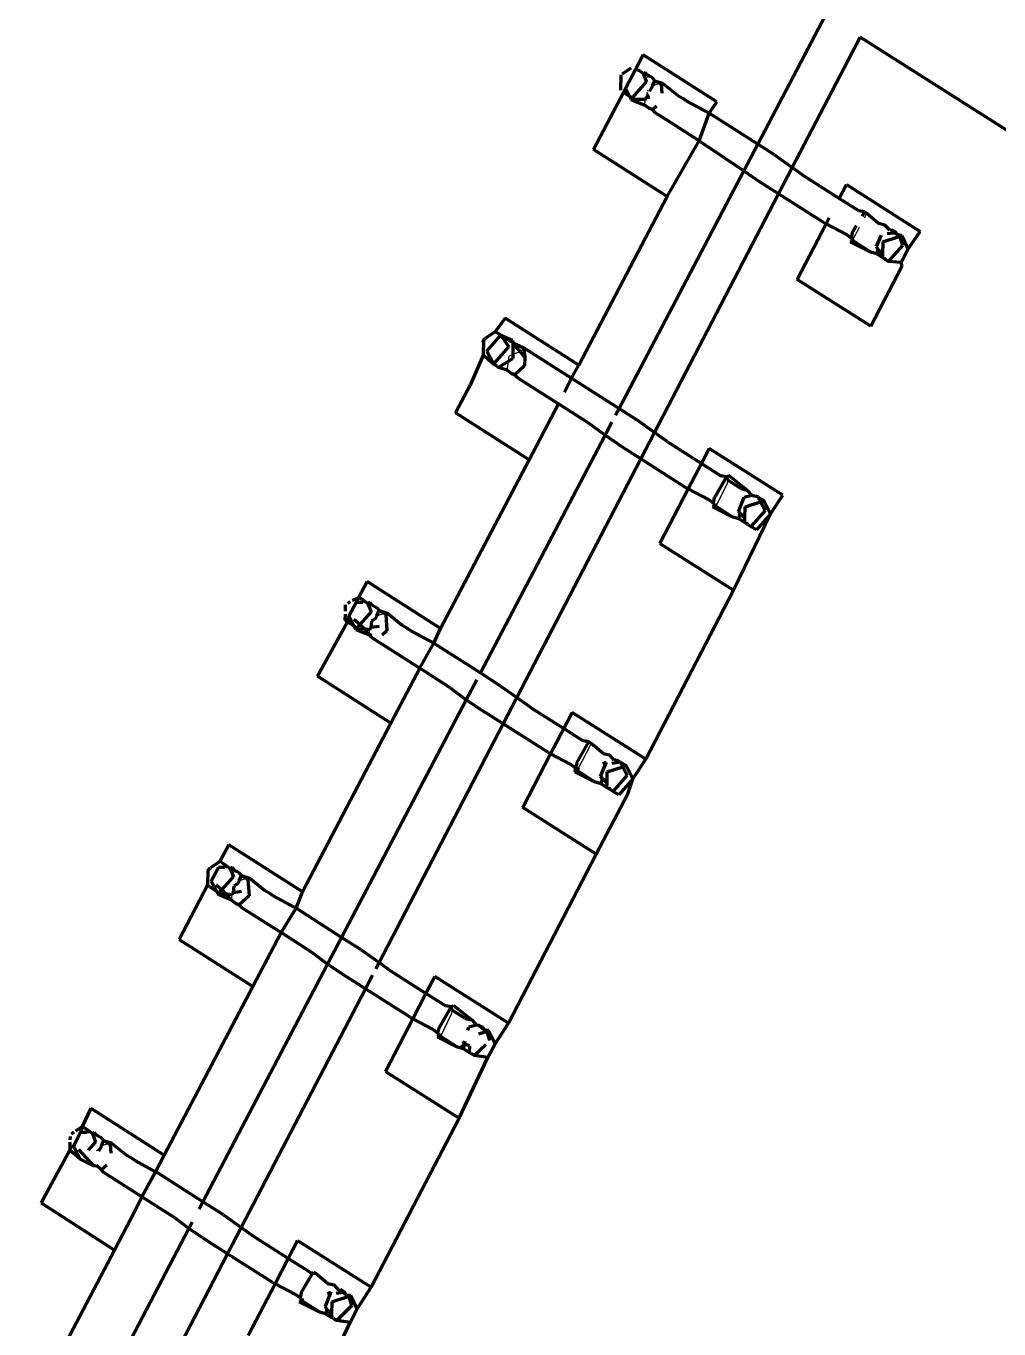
# Model space of a CAD drawing. Header units: millimetres. Extents: x 4307 to 31003, y 2809 to 20009.
# Drawn here: x 14043.15 to 14059.99, y 9721.31 to 9743.87 of the extents above; entities that cross this region are included whole.
import ezdxf

# ---------------------------------------------------------------- set-up
doc = ezdxf.new("R2010")
doc.units = ezdxf.units.MM
doc.layers.add('ProfileEdges', color=7, linetype='Continuous')

msp = doc.modelspace()

# ---------------------------------------------------------------- linework, layer by layer
for p, q in [((14054.121, 9742.878), (14053.99, 9742.841)), ((14054.148, 9742.893), (14054.121, 9742.878)), ((14053.913, 9742.693), (14053.892, 9742.722)), ((14053.94, 9742.746), (14053.901, 9742.752)), ((14053.858, 9742.507), (14053.866, 9742.603)), ((14057.658, 9740.554), (14057.698, 9740.63)), ((14057.454, 9740.163), (14057.573, 9740.392)), ((14051.498, 9738.069), (14051.512, 9738.159)), ((14051.572, 9738.194), (14051.512, 9738.159)), ((14051.703, 9738.233), (14051.572, 9738.194)), ((14051.764, 9738.304), (14051.703, 9738.233)), ((14051.474, 9737.918), (14051.498, 9738.069)), ((14055.106, 9735.583), (14055.276, 9735.933)), ((14055.255, 9736.035), (14055.294, 9736.01)), ((14055.294, 9736.01), (14055.276, 9735.933)), ((14049.352, 9733.699), (14049.221, 9733.662)), ((14049.379, 9733.715), (14049.352, 9733.699)), ((14049.093, 9733.354), (14049.097, 9733.425)), ((14049.089, 9733.329), (14049.093, 9733.354)), ((14052.929, 9731.452), (14052.685, 9730.984)), ((14052.646, 9730.96), (14052.685, 9730.984)), ((14046.968, 9729.11), (14046.837, 9729.073)), ((14046.995, 9729.126), (14046.968, 9729.11)), ((14046.705, 9728.739), (14046.709, 9728.765)), ((14046.709, 9728.765), (14046.713, 9728.836)), ((14050.486, 9726.856), (14050.525, 9726.831)), ((14050.525, 9726.831), (14050.507, 9726.755)), ((14050.337, 9726.405), (14050.507, 9726.755)), ((14044.424, 9724.429), (14044.364, 9724.395)), ((14044.583, 9724.521), (14044.453, 9724.484)), ((14044.611, 9724.537), (14044.583, 9724.521))]:
    msp.add_line(p, q)
at = {"layer": 'ProfileEdges', "lineweight": 211}
for p, q in [((14056.985, 9744.066), (14055.812, 9741.829)), ((14056.411, 9741.424), (14057.585, 9743.684)), ((14123.128, 9702.014), (14057.585, 9743.684)), ((14053.832, 9743.379), (14053.698, 9743.123)), ((14055.104, 9742.563), (14053.832, 9743.379)), ((14053.469, 9743.047), (14053.622, 9743.149)), ((14053.698, 9743.123), (14053.526, 9742.794)), ((14053.769, 9743.101), (14053.698, 9743.123)), ((14053.769, 9743.101), (14053.832, 9743.054)), ((14053.832, 9743.054), (14053.87, 9743.074)), ((14053.891, 9743.034), (14053.87, 9743.074)), ((14053.441, 9742.763), (14053.447, 9743.032)), ((14053.645, 9742.632), (14053.888, 9742.908)), ((14053.891, 9743.034), (14053.832, 9743.054)), ((14053.832, 9743.054), (14053.888, 9742.908)), ((14053.904, 9743.008), (14053.891, 9743.034)), ((14053.95, 9743.002), (14053.891, 9743.034)), ((14053.95, 9743.002), (14053.904, 9743.008)), ((14053.991, 9742.98), (14053.95, 9743.002)), ((14053.99, 9742.841), (14054.033, 9742.927)), ((14054.033, 9742.927), (14053.991, 9742.98)), ((14054.033, 9742.927), (14054.148, 9742.893)), ((14054.033, 9742.927), (14054.121, 9742.878)), ((14054.121, 9742.878), (14054.141, 9742.862)), ((14054.148, 9742.893), (14054.141, 9742.862)), ((14054.141, 9742.862), (14054.155, 9742.713)), ((14054.171, 9742.879), (14054.148, 9742.893)), ((14054.427, 9742.672), (14054.171, 9742.879)), ((14053.489, 9742.723), (14052.972, 9741.738)), ((14053.526, 9742.794), (14053.489, 9742.723)), ((14053.489, 9742.723), (14053.593, 9742.662)), ((14053.526, 9742.794), (14053.593, 9742.662)), ((14053.593, 9742.662), (14053.624, 9742.601)), ((14053.645, 9742.632), (14053.593, 9742.662)), ((14053.866, 9742.603), (14053.884, 9742.637)), ((14053.913, 9742.693), (14053.884, 9742.637)), ((14053.884, 9742.637), (14053.945, 9742.646)), ((14053.99, 9742.841), (14053.94, 9742.746)), ((14054.427, 9742.672), (14054.519, 9742.62)), ((14054.576, 9742.578), (14054.519, 9742.62)), ((14053.866, 9742.603), (14053.624, 9742.601)), ((14053.624, 9742.601), (14053.858, 9742.507)), ((14053.927, 9742.452), (14053.858, 9742.507)), ((14053.99, 9742.423), (14053.927, 9742.452)), ((14054.058, 9742.485), (14053.99, 9742.423)), ((14053.99, 9742.423), (14054.031, 9742.38)), ((14054.576, 9742.578), (14054.973, 9742.365)), ((14054.973, 9742.365), (14055.104, 9742.563)), ((14054.031, 9742.38), (14054.214, 9742.262)), ((14054.796, 9741.889), (14054.214, 9742.262)), ((14054.796, 9741.889), (14054.973, 9742.365)), ((14055.812, 9741.829), (14054.973, 9742.365)), ((14054.244, 9740.922), (14052.972, 9741.738)), ((14054.244, 9740.922), (14054.796, 9741.889)), ((14054.796, 9741.889), (14055.569, 9741.365)), ((14055.812, 9741.829), (14055.569, 9741.365)), ((14056.102, 9741.644), (14055.812, 9741.829)), ((14056.102, 9741.644), (14056.411, 9741.424)), ((14055.569, 9741.365), (14053.412, 9737.25)), ((14055.569, 9741.365), (14055.855, 9741.171)), ((14056.174, 9740.968), (14056.411, 9741.424)), ((14056.411, 9741.424), (14056.627, 9741.267)), ((14056.678, 9741.234), (14056.627, 9741.267)), ((14056.174, 9740.968), (14055.855, 9741.171)), ((14057.222, 9740.887), (14056.678, 9741.234)), ((14057.348, 9741.13), (14057.222, 9740.887)), ((14057.348, 9741.13), (14058.623, 9740.319)), ((14052.713, 9738.002), (14054.244, 9740.922)), ((14054.026, 9736.835), (14056.174, 9740.968)), ((14056.947, 9740.476), (14056.174, 9740.968)), ((14057.56, 9740.674), (14057.222, 9740.887)), ((14057.658, 9740.657), (14057.56, 9740.674)), ((14057.617, 9740.585), (14057.658, 9740.657)), ((14057.658, 9740.657), (14057.698, 9740.63)), ((14057.902, 9740.457), (14057.698, 9740.63)), ((14056.994, 9740.449), (14056.494, 9739.485)), ((14056.947, 9740.476), (14056.994, 9740.449)), ((14057.049, 9740.554), (14056.994, 9740.449)), ((14056.994, 9740.449), (14057.346, 9740.264)), ((14057.449, 9740.295), (14057.523, 9740.423)), ((14058.015, 9740.429), (14057.902, 9740.457)), ((14058.097, 9740.338), (14058.015, 9740.429)), ((14057.429, 9740.204), (14057.346, 9740.264)), ((14057.414, 9740.138), (14057.454, 9740.163)), ((14057.414, 9740.138), (14057.768, 9739.957)), ((14057.449, 9740.295), (14057.429, 9740.204)), ((14057.429, 9740.204), (14057.454, 9740.163)), ((14057.454, 9740.163), (14057.49, 9740.172)), ((14057.768, 9739.957), (14057.454, 9740.163)), ((14057.95, 9740.255), (14057.861, 9740.056)), ((14057.976, 9740.139), (14057.973, 9739.924)), ((14057.976, 9740.139), (14058.245, 9740.226)), ((14058.054, 9740.284), (14058.176, 9740.296)), ((14058.13, 9740.345), (14058.097, 9740.338)), ((14058.13, 9740.345), (14058.204, 9740.306)), ((14058.176, 9740.296), (14058.13, 9740.345)), ((14058.176, 9740.296), (14058.204, 9740.306)), ((14058.229, 9740.257), (14058.176, 9740.296)), ((14058.229, 9740.257), (14058.204, 9740.306)), ((14058.276, 9740.222), (14058.229, 9740.257)), ((14058.304, 9740.245), (14058.229, 9740.257)), ((14058.245, 9740.226), (14058.276, 9740.222)), ((14058.276, 9740.222), (14058.304, 9740.245)), ((14058.322, 9740.072), (14058.276, 9740.222)), ((14058.418, 9740.014), (14058.304, 9740.245)), ((14058.418, 9740.014), (14058.623, 9740.319)), ((14057.87, 9739.931), (14057.768, 9739.957)), ((14057.861, 9740.056), (14057.889, 9740.009)), ((14057.889, 9740.009), (14057.87, 9739.931)), ((14057.972, 9739.869), (14057.87, 9739.931)), ((14057.973, 9739.924), (14057.889, 9740.009)), ((14057.973, 9739.924), (14057.972, 9739.869)), ((14058.078, 9739.799), (14058.322, 9740.072)), ((14058.418, 9740.014), (14058.295, 9739.779)), ((14058.313, 9739.723), (14057.768, 9738.675)), ((14058.026, 9739.831), (14057.972, 9739.869)), ((14058, 9739.856), (14058.026, 9739.831)), ((14058.026, 9739.831), (14058.078, 9739.799)), ((14058.295, 9739.779), (14058.078, 9739.799)), ((14058.313, 9739.723), (14058.295, 9739.779)), ((14057.768, 9738.675), (14056.494, 9739.485)), ((14051.441, 9738.818), (14051.27, 9738.582)), ((14052.713, 9738.002), (14051.441, 9738.818)), ((14051.27, 9738.582), (14051.098, 9738.467)), ((14051.313, 9738.559), (14051.27, 9738.582)), ((14051.366, 9738.519), (14051.313, 9738.559)), ((14051.063, 9738.436), (14051.057, 9738.174)), ((14051.062, 9738.396), (14051.063, 9738.436)), ((14051.063, 9738.436), (14051.098, 9738.467)), ((14051.122, 9738.245), (14051.366, 9738.519)), ((14051.366, 9738.519), (14051.565, 9738.433)), ((14051.553, 9738.402), (14051.366, 9738.519)), ((14051.366, 9738.519), (14051.504, 9738.319)), ((14051.565, 9738.433), (14051.574, 9738.387)), ((14051.574, 9738.387), (14051.572, 9738.194)), ((14051.574, 9738.387), (14051.764, 9738.304)), ((14051.683, 9738.258), (14051.574, 9738.387)), ((14051.057, 9738.174), (14050.832, 9737.656)), ((14051.096, 9738.144), (14051.057, 9738.174)), ((14051.096, 9738.144), (14051.26, 9738.043)), ((14051.244, 9738.014), (14051.096, 9738.144)), ((14051.122, 9738.245), (14051.244, 9738.014)), ((14051.26, 9738.043), (14051.504, 9738.319)), ((14051.498, 9738.069), (14051.572, 9738.115)), ((14051.572, 9738.194), (14051.572, 9738.115)), ((14051.703, 9738.233), (14051.683, 9738.258)), ((14051.781, 9738.141), (14051.703, 9738.233)), ((14051.764, 9738.304), (14051.781, 9738.141)), ((14051.764, 9738.304), (14052.588, 9737.776)), ((14051.781, 9738.141), (14051.775, 9737.99)), ((14051.244, 9738.014), (14051.3, 9737.986)), ((14051.3, 9737.986), (14051.318, 9737.96)), ((14051.318, 9737.96), (14051.498, 9738.069)), ((14051.474, 9737.918), (14051.318, 9737.96)), ((14051.474, 9737.918), (14051.543, 9737.862)), ((14051.775, 9737.99), (14051.606, 9737.834)), ((14052.588, 9737.776), (14052.713, 9738.002)), ((14050.832, 9737.656), (14050.581, 9737.177)), ((14051.543, 9737.862), (14051.606, 9737.834)), ((14051.606, 9737.834), (14051.646, 9737.791)), ((14051.646, 9737.791), (14052.362, 9737.332)), ((14052.469, 9737.536), (14052.588, 9737.776)), ((14052.588, 9737.776), (14053.412, 9737.25)), ((14051.853, 9736.361), (14052.362, 9737.332)), ((14052.875, 9737.005), (14052.362, 9737.332)), ((14053.412, 9737.25), (14053.352, 9737.137)), ((14053.412, 9737.25), (14053.718, 9737.055)), ((14051.853, 9736.361), (14050.581, 9737.177)), ((14053.169, 9736.787), (14052.875, 9737.005)), ((14053.288, 9737.013), (14053.169, 9736.787)), ((14054.026, 9736.835), (14053.718, 9737.055)), ((14053.169, 9736.787), (14051.011, 9732.671)), ((14053.471, 9736.582), (14053.169, 9736.787)), ((14053.789, 9736.379), (14054.026, 9736.835)), ((14054.243, 9736.678), (14054.026, 9736.835)), ((14053.789, 9736.379), (14053.471, 9736.582)), ((14054.243, 9736.678), (14054.294, 9736.644)), ((14054.294, 9736.644), (14054.838, 9736.299)), ((14054.973, 9736.558), (14054.838, 9736.299)), ((14056.248, 9735.748), (14054.973, 9736.558)), ((14050.322, 9733.441), (14051.853, 9736.361)), ((14051.642, 9732.246), (14053.789, 9736.379)), ((14054.563, 9735.886), (14053.789, 9736.379)), ((14054.838, 9736.299), (14054.61, 9735.86)), ((14054.838, 9736.299), (14055.176, 9736.085)), ((14055.274, 9736.067), (14055.176, 9736.085)), ((14055.274, 9736.067), (14055.313, 9736.09)), ((14055.631, 9735.84), (14055.313, 9736.09)), ((14054.61, 9735.86), (14054.119, 9734.914)), ((14054.563, 9735.886), (14054.61, 9735.86)), ((14054.61, 9735.86), (14054.962, 9735.675)), ((14055.065, 9735.706), (14055.255, 9736.035)), ((14055.255, 9736.035), (14055.274, 9736.067)), ((14055.294, 9736.01), (14055.274, 9736.067)), ((14055.518, 9735.868), (14055.294, 9736.01)), ((14055.518, 9735.868), (14055.631, 9735.84)), ((14055.045, 9735.614), (14054.962, 9735.675)), ((14055.045, 9735.614), (14055.065, 9735.706)), ((14055.477, 9735.467), (14055.578, 9735.714)), ((14055.578, 9735.714), (14055.712, 9735.749)), ((14055.592, 9735.55), (14055.86, 9735.637)), ((14055.712, 9735.749), (14055.631, 9735.84)), ((14055.712, 9735.749), (14055.782, 9735.733)), ((14055.82, 9735.716), (14055.782, 9735.733)), ((14055.86, 9735.637), (14055.82, 9735.716)), ((14055.82, 9735.716), (14055.92, 9735.656)), ((14055.86, 9735.637), (14055.92, 9735.656)), ((14055.938, 9735.483), (14055.86, 9735.637)), ((14055.92, 9735.656), (14056.034, 9735.425)), ((14056.034, 9735.425), (14056.248, 9735.748)), ((14055.069, 9735.574), (14055.03, 9735.549)), ((14055.384, 9735.367), (14055.03, 9735.549)), ((14055.069, 9735.574), (14055.045, 9735.614)), ((14055.069, 9735.574), (14055.106, 9735.583)), ((14055.069, 9735.574), (14055.384, 9735.367)), ((14055.393, 9734.103), (14056.034, 9735.425)), ((14055.477, 9735.467), (14055.509, 9735.435)), ((14055.485, 9735.342), (14055.509, 9735.435)), ((14055.509, 9735.435), (14055.589, 9735.354)), ((14055.589, 9735.354), (14055.592, 9735.55)), ((14055.938, 9735.483), (14055.694, 9735.209)), ((14056.034, 9735.425), (14055.792, 9735.15)), ((14055.485, 9735.342), (14055.384, 9735.367)), ((14055.587, 9735.279), (14055.485, 9735.342)), ((14055.587, 9735.279), (14055.589, 9735.354)), ((14055.642, 9735.242), (14055.587, 9735.279)), ((14055.642, 9735.242), (14055.616, 9735.266)), ((14055.642, 9735.242), (14055.694, 9735.209)), ((14055.792, 9735.15), (14055.694, 9735.209)), ((14054.119, 9734.914), (14055.393, 9734.103)), ((14049.05, 9734.257), (14048.902, 9733.975)), ((14050.322, 9733.441), (14049.05, 9734.257)), ((14055.393, 9734.103), (14053.873, 9731.177)), ((14048.676, 9733.739), (14048.678, 9733.854)), ((14048.715, 9733.878), (14048.764, 9733.911)), ((14048.737, 9733.656), (14048.86, 9733.891)), ((14048.799, 9733.935), (14048.902, 9733.975)), ((14048.902, 9733.975), (14048.86, 9733.891)), ((14048.975, 9733.893), (14048.86, 9733.891)), ((14048.902, 9733.975), (14048.929, 9733.97)), ((14049, 9733.922), (14048.929, 9733.97)), ((14049, 9733.922), (14048.975, 9733.893)), ((14049, 9733.922), (14049.064, 9733.875)), ((14049.102, 9733.895), (14049.064, 9733.875)), ((14049.122, 9733.856), (14049.064, 9733.875)), ((14049.064, 9733.875), (14049.12, 9733.73)), ((14049.122, 9733.856), (14049.102, 9733.895)), ((14049.122, 9733.856), (14049.222, 9733.801)), ((14048.673, 9733.585), (14048.675, 9733.692)), ((14048.737, 9733.656), (14048.712, 9733.555)), ((14048.737, 9733.656), (14048.822, 9733.489)), ((14048.924, 9733.508), (14048.822, 9733.599)), ((14049.12, 9733.73), (14048.924, 9733.508)), ((14049.193, 9733.608), (14049.127, 9733.57)), ((14049.221, 9733.662), (14049.193, 9733.608)), ((14049.221, 9733.662), (14049.259, 9733.753)), ((14049.259, 9733.753), (14049.222, 9733.801)), ((14049.259, 9733.753), (14049.379, 9733.715)), ((14049.259, 9733.753), (14049.352, 9733.699)), ((14049.352, 9733.699), (14049.372, 9733.683)), ((14049.379, 9733.715), (14049.372, 9733.683)), ((14049.372, 9733.683), (14049.391, 9733.401)), ((14049.402, 9733.701), (14049.379, 9733.715)), ((14049.658, 9733.493), (14049.402, 9733.701)), ((14048.712, 9733.555), (14048.19, 9732.616)), ((14048.712, 9733.555), (14048.673, 9733.585)), ((14048.712, 9733.555), (14048.822, 9733.489)), ((14048.822, 9733.489), (14048.855, 9733.422)), ((14048.822, 9733.489), (14048.876, 9733.454)), ((14048.855, 9733.422), (14048.996, 9733.442)), ((14048.855, 9733.422), (14049.089, 9733.329)), ((14048.924, 9733.508), (14048.876, 9733.454)), ((14048.924, 9733.508), (14048.996, 9733.442)), ((14048.996, 9733.442), (14049.097, 9733.425)), ((14048.996, 9733.442), (14049.089, 9733.329)), ((14049.115, 9733.459), (14049.097, 9733.425)), ((14049.127, 9733.57), (14049.115, 9733.459)), ((14049.258, 9733.479), (14049.115, 9733.459)), ((14049.391, 9733.401), (14049.312, 9733.328)), ((14049.751, 9733.441), (14049.658, 9733.493)), ((14049.807, 9733.399), (14049.751, 9733.441)), ((14049.807, 9733.399), (14050.204, 9733.187)), ((14050.204, 9733.187), (14050.322, 9733.441)), ((14049.089, 9733.329), (14049.123, 9733.291)), ((14049.132, 9733.319), (14049.089, 9733.329)), ((14049.123, 9733.291), (14049.961, 9732.754)), ((14049.961, 9732.754), (14050.204, 9733.187)), ((14050.204, 9733.187), (14051.011, 9732.671)), ((14049.461, 9731.8), (14049.961, 9732.754)), ((14050.49, 9732.415), (14049.961, 9732.754)), ((14049.461, 9731.8), (14048.19, 9732.616)), ((14050.948, 9732.552), (14050.768, 9732.209)), ((14051.011, 9732.671), (14051.333, 9732.465)), ((14051.333, 9732.465), (14051.642, 9732.246)), ((14050.49, 9732.415), (14050.768, 9732.209)), ((14051.405, 9731.79), (14051.642, 9732.246)), ((14051.642, 9732.246), (14051.859, 9732.089)), ((14050.768, 9732.209), (14048.61, 9728.093)), ((14050.768, 9732.209), (14051.087, 9731.992)), ((14051.859, 9732.089), (14051.91, 9732.055)), ((14051.91, 9732.055), (14052.454, 9731.71)), ((14049.461, 9731.8), (14047.93, 9728.88)), ((14049.258, 9727.657), (14051.405, 9731.79)), ((14051.405, 9731.79), (14051.087, 9731.992)), ((14052.178, 9731.297), (14051.405, 9731.79)), ((14052.454, 9731.71), (14052.598, 9731.987)), ((14053.873, 9731.177), (14052.598, 9731.987)), ((14052.226, 9731.271), (14052.454, 9731.71)), ((14052.454, 9731.71), (14052.792, 9731.496)), ((14052.681, 9731.117), (14052.89, 9731.478)), ((14052.89, 9731.478), (14052.792, 9731.496)), ((14052.929, 9731.452), (14052.89, 9731.478)), ((14053.134, 9731.279), (14052.929, 9731.452)), ((14051.744, 9730.343), (14052.226, 9731.271)), ((14052.178, 9731.297), (14052.226, 9731.271)), ((14052.226, 9731.271), (14052.578, 9731.085)), ((14052.681, 9731.117), (14052.66, 9731.025)), ((14053.092, 9730.878), (14053.194, 9731.125)), ((14053.132, 9731.104), (14053.194, 9731.125)), ((14053.134, 9731.279), (14053.246, 9731.251)), ((14053.328, 9731.16), (14053.246, 9731.251)), ((14053.436, 9731.127), (14053.285, 9731.106)), ((14053.361, 9731.167), (14053.328, 9731.16)), ((14053.361, 9731.167), (14053.436, 9731.127)), ((14053.436, 9731.127), (14053.476, 9731.048)), ((14053.436, 9731.127), (14053.535, 9731.067)), ((14053.649, 9730.836), (14053.873, 9731.177)), ((14052.66, 9731.025), (14052.578, 9731.085)), ((14052.66, 9731.025), (14052.646, 9730.96)), ((14052.646, 9730.96), (14052.999, 9730.778)), ((14052.721, 9730.994), (14052.66, 9731.025)), ((14052.66, 9731.025), (14052.685, 9730.984)), ((14052.685, 9730.984), (14052.999, 9730.778)), ((14053.204, 9730.765), (14053.208, 9730.961)), ((14053.208, 9730.961), (14053.476, 9731.048)), ((14053.309, 9730.62), (14053.554, 9730.894)), ((14053.476, 9731.048), (14053.535, 9731.067)), ((14053.476, 9731.048), (14053.554, 9730.894)), ((14053.535, 9731.067), (14053.649, 9730.836)), ((14053.101, 9730.753), (14052.999, 9730.778)), ((14053.124, 9730.846), (14053.092, 9730.878)), ((14053.101, 9730.753), (14053.124, 9730.846)), ((14053.101, 9730.753), (14053.203, 9730.69)), ((14053.124, 9730.846), (14053.204, 9730.765)), ((14053.203, 9730.69), (14053.204, 9730.765)), ((14053.258, 9730.653), (14053.203, 9730.69)), ((14053.258, 9730.653), (14053.232, 9730.677)), ((14053.649, 9730.836), (14053.407, 9730.561)), ((14053.563, 9730.581), (14053.649, 9730.836)), ((14053.018, 9729.532), (14053.563, 9730.581)), ((14053.309, 9730.62), (14053.258, 9730.653)), ((14053.407, 9730.561), (14053.309, 9730.62)), ((14053.018, 9729.532), (14051.744, 9730.343)), ((14046.658, 9729.696), (14046.502, 9729.404)), ((14047.93, 9728.88), (14046.658, 9729.696)), ((14053.018, 9729.532), (14051.498, 9726.605)), ((14046.502, 9729.404), (14046.338, 9729.294)), ((14046.59, 9729.304), (14046.476, 9729.302)), ((14046.544, 9729.381), (14046.502, 9729.404)), ((14046.616, 9729.333), (14046.544, 9729.381)), ((14046.616, 9729.333), (14046.59, 9729.304)), ((14046.616, 9729.333), (14046.68, 9729.286)), ((14046.718, 9729.306), (14046.68, 9729.286)), ((14046.738, 9729.267), (14046.718, 9729.306)), ((14046.294, 9729.253), (14046.288, 9728.996)), ((14046.294, 9729.253), (14046.338, 9729.294)), ((14046.353, 9729.066), (14046.476, 9729.302)), ((14046.534, 9728.913), (14046.736, 9729.14)), ((14046.738, 9729.267), (14046.68, 9729.286)), ((14046.68, 9729.286), (14046.736, 9729.14)), ((14046.751, 9729.242), (14046.738, 9729.267)), ((14046.738, 9729.267), (14046.797, 9729.234)), ((14046.797, 9729.234), (14046.751, 9729.242)), ((14046.838, 9729.212), (14046.797, 9729.234)), ((14046.837, 9729.073), (14046.875, 9729.164)), ((14046.875, 9729.164), (14046.838, 9729.212)), ((14046.875, 9729.164), (14046.995, 9729.126)), ((14046.875, 9729.164), (14046.968, 9729.11)), ((14046.968, 9729.11), (14046.988, 9729.094)), ((14046.995, 9729.126), (14046.988, 9729.094)), ((14046.988, 9729.094), (14047.007, 9728.812)), ((14047.018, 9729.111), (14046.995, 9729.126)), ((14047.274, 9728.904), (14047.018, 9729.111)), ((14046.288, 9728.996), (14045.798, 9728.055)), ((14046.328, 9728.966), (14046.288, 9728.996)), ((14046.328, 9728.966), (14046.444, 9728.895)), ((14046.353, 9729.066), (14046.444, 9728.895)), ((14046.438, 9729.01), (14046.534, 9728.913)), ((14046.444, 9728.895), (14046.476, 9728.835)), ((14046.444, 9728.895), (14046.492, 9728.865)), ((14046.492, 9728.865), (14046.534, 9728.913)), ((14046.534, 9728.913), (14046.595, 9728.852)), ((14046.713, 9728.836), (14046.731, 9728.87)), ((14046.743, 9728.981), (14046.731, 9728.87)), ((14046.731, 9728.87), (14046.874, 9728.89)), ((14046.809, 9729.019), (14046.743, 9728.981)), ((14046.837, 9729.073), (14046.809, 9729.019)), ((14047.367, 9728.852), (14047.274, 9728.904)), ((14047.82, 9728.597), (14047.93, 9728.88)), ((14046.476, 9728.835), (14046.595, 9728.852)), ((14046.705, 9728.739), (14046.476, 9728.835)), ((14046.595, 9728.852), (14046.713, 9728.836)), ((14046.595, 9728.852), (14046.705, 9728.739)), ((14046.705, 9728.739), (14046.774, 9728.684)), ((14046.774, 9728.684), (14046.837, 9728.655)), ((14047.007, 9728.812), (14046.837, 9728.655)), ((14046.837, 9728.655), (14046.878, 9728.612)), ((14047.423, 9728.81), (14047.367, 9728.852)), ((14047.423, 9728.81), (14047.791, 9728.614)), ((14046.878, 9728.612), (14047.561, 9728.175)), ((14047.561, 9728.175), (14047.82, 9728.597)), ((14047.791, 9728.614), (14047.82, 9728.597)), ((14048.61, 9728.093), (14047.82, 9728.597)), ((14045.798, 9728.055), (14047.07, 9727.239)), ((14047.07, 9727.239), (14047.561, 9728.175)), ((14048.106, 9727.826), (14047.561, 9728.175)), ((14048.61, 9728.093), (14048.368, 9727.63)), ((14048.949, 9727.876), (14048.61, 9728.093)), ((14048.368, 9727.63), (14048.106, 9727.826)), ((14048.949, 9727.876), (14049.258, 9727.657)), ((14048.368, 9727.63), (14046.21, 9723.514)), ((14048.703, 9727.403), (14048.368, 9727.63)), ((14049.201, 9727.547), (14049.258, 9727.657)), ((14049.258, 9727.657), (14049.475, 9727.5)), ((14049.525, 9727.466), (14049.475, 9727.5)), ((14049.021, 9727.2), (14048.703, 9727.403)), ((14049.021, 9727.2), (14049.144, 9727.437)), ((14050.07, 9727.121), (14049.525, 9727.466)), ((14050.223, 9727.416), (14050.07, 9727.121)), ((14051.498, 9726.605), (14050.223, 9727.416)), ((14045.539, 9724.319), (14047.07, 9727.239)), ((14046.873, 9723.067), (14049.021, 9727.2)), ((14049.794, 9726.708), (14049.021, 9727.2)), ((14050.07, 9727.121), (14049.841, 9726.681)), ((14050.407, 9726.906), (14050.07, 9727.121)), ((14050.296, 9726.527), (14050.486, 9726.856)), ((14050.505, 9726.889), (14050.407, 9726.906)), ((14050.486, 9726.856), (14050.505, 9726.889)), ((14050.505, 9726.889), (14050.544, 9726.912)), ((14050.525, 9726.831), (14050.505, 9726.889)), ((14050.75, 9726.689), (14050.525, 9726.831)), ((14050.544, 9726.912), (14050.862, 9726.662)), ((14049.841, 9726.681), (14049.369, 9725.771)), ((14049.794, 9726.708), (14049.841, 9726.681)), ((14049.841, 9726.681), (14050.193, 9726.496)), ((14050.75, 9726.689), (14050.862, 9726.662)), ((14050.862, 9726.662), (14050.944, 9726.571)), ((14051.265, 9726.247), (14051.498, 9726.605)), ((14050.193, 9726.496), (14050.276, 9726.436)), ((14050.301, 9726.395), (14050.262, 9726.371)), ((14050.615, 9726.189), (14050.262, 9726.371)), ((14050.276, 9726.436), (14050.296, 9726.527)), ((14050.301, 9726.395), (14050.276, 9726.436)), ((14050.301, 9726.395), (14050.337, 9726.405)), ((14050.301, 9726.395), (14050.615, 9726.189)), ((14050.797, 9726.487), (14050.809, 9726.536)), ((14050.944, 9726.571), (14050.809, 9726.536)), ((14050.982, 9726.567), (14050.944, 9726.571)), ((14050.982, 9726.567), (14051.052, 9726.538)), ((14051.023, 9726.529), (14050.982, 9726.567)), ((14050.984, 9726.423), (14051.092, 9726.458)), ((14051.052, 9726.538), (14051.023, 9726.529)), ((14051.076, 9726.49), (14051.023, 9726.529)), ((14051.052, 9726.538), (14051.076, 9726.49)), ((14051.123, 9726.455), (14051.076, 9726.49)), ((14051.151, 9726.477), (14051.076, 9726.49)), ((14051.092, 9726.458), (14051.123, 9726.455)), ((14051.123, 9726.455), (14051.151, 9726.477)), ((14051.123, 9726.455), (14051.168, 9726.308)), ((14051.265, 9726.247), (14051.151, 9726.477)), ((14050.717, 9726.163), (14050.615, 9726.189)), ((14050.678, 9726.231), (14050.717, 9726.163)), ((14050.736, 9726.241), (14050.708, 9726.289)), ((14050.717, 9726.163), (14050.736, 9726.241)), ((14050.819, 9726.101), (14050.717, 9726.163)), ((14050.736, 9726.241), (14050.75, 9726.296)), ((14050.821, 9726.215), (14050.736, 9726.241)), ((14050.821, 9726.215), (14050.819, 9726.101)), ((14051.106, 9726.234), (14050.911, 9726.046)), ((14051.265, 9726.247), (14051.142, 9726.011)), ((14050.643, 9724.961), (14051.142, 9726.011)), ((14050.847, 9726.088), (14050.819, 9726.101)), ((14050.847, 9726.088), (14050.911, 9726.046)), ((14051.142, 9726.011), (14050.911, 9726.046)), ((14049.369, 9725.771), (14050.643, 9724.961)), ((14044.267, 9725.135), (14044.117, 9724.815)), ((14044.267, 9725.135), (14045.539, 9724.319)), ((14044.007, 9724.741), (14044.117, 9724.815)), ((14044.117, 9724.815), (14044.092, 9724.713)), ((14044.117, 9724.815), (14044.16, 9724.792)), ((14044.232, 9724.744), (14044.16, 9724.792)), ((14049.123, 9722.034), (14050.643, 9724.961)), ((14043.909, 9724.645), (14043.908, 9724.584)), ((14043.933, 9724.691), (14043.979, 9724.722)), ((14043.969, 9724.477), (14044.092, 9724.713)), ((14044.206, 9724.715), (14044.092, 9724.713)), ((14044.232, 9724.744), (14044.206, 9724.715)), ((14044.232, 9724.744), (14044.295, 9724.697)), ((14044.295, 9724.697), (14044.333, 9724.717)), ((14044.353, 9724.678), (14044.295, 9724.697)), ((14044.295, 9724.697), (14044.351, 9724.551)), ((14044.353, 9724.678), (14044.333, 9724.717)), ((14044.353, 9724.678), (14044.453, 9724.623)), ((14044.49, 9724.575), (14044.453, 9724.623)), ((14044.453, 9724.484), (14044.49, 9724.575)), ((14044.49, 9724.575), (14044.611, 9724.537)), ((14044.49, 9724.575), (14044.583, 9724.521)), ((14043.904, 9724.407), (14043.407, 9723.494)), ((14043.905, 9724.444), (14043.904, 9724.407)), ((14044.085, 9724.252), (14043.904, 9724.407)), ((14043.907, 9724.546), (14043.905, 9724.444)), ((14043.969, 9724.477), (14043.905, 9724.444)), ((14043.969, 9724.477), (14044.085, 9724.252)), ((14044.054, 9724.421), (14044.314, 9724.138)), ((14044.351, 9724.551), (14044.225, 9724.408)), ((14044.424, 9724.429), (14044.403, 9724.389)), ((14044.453, 9724.484), (14044.424, 9724.429)), ((14044.583, 9724.521), (14044.604, 9724.505)), ((14044.611, 9724.537), (14044.604, 9724.505)), ((14044.604, 9724.505), (14044.617, 9724.356)), ((14044.634, 9724.522), (14044.611, 9724.537)), ((14044.89, 9724.315), (14044.634, 9724.522)), ((14044.085, 9724.252), (14044.314, 9724.138)), ((14044.314, 9724.138), (14044.364, 9724.141)), ((14044.43, 9724.081), (14044.364, 9724.141)), ((14044.543, 9724.149), (14044.453, 9724.066)), ((14044.982, 9724.263), (14044.89, 9724.315)), ((14045.039, 9724.221), (14044.982, 9724.263)), ((14045.039, 9724.221), (14045.39, 9724.034)), ((14045.39, 9724.034), (14045.539, 9724.319)), ((14044.43, 9724.081), (14044.453, 9724.066)), ((14044.494, 9724.023), (14044.453, 9724.066)), ((14045.152, 9723.601), (14044.494, 9724.023)), ((14045.152, 9723.601), (14045.39, 9724.034)), ((14045.39, 9724.034), (14045.436, 9724.008)), ((14046.21, 9723.514), (14045.436, 9724.008)), ((14043.407, 9723.494), (14044.679, 9722.678)), ((14045.044, 9723.374), (14045.152, 9723.601)), ((14045.722, 9723.237), (14045.152, 9723.601)), ((14046.21, 9723.514), (14046.141, 9723.383)), ((14046.565, 9723.287), (14046.21, 9723.514)), ((14045.044, 9723.374), (14044.679, 9722.678)), ((14045.967, 9723.052), (14045.722, 9723.237)), ((14046.565, 9723.287), (14046.873, 9723.067)), ((14045.967, 9723.052), (14043.809, 9718.935)), ((14046.023, 9723.159), (14045.967, 9723.052)), ((14046.318, 9722.814), (14045.967, 9723.052)), ((14046.637, 9722.611), (14046.873, 9723.067)), ((14046.873, 9723.067), (14047.09, 9722.911)), ((14046.637, 9722.611), (14046.318, 9722.814)), ((14047.141, 9722.877), (14047.09, 9722.911)), ((14047.685, 9722.532), (14047.141, 9722.877)), ((14047.848, 9722.844), (14047.685, 9722.532)), ((14047.848, 9722.844), (14049.123, 9722.034)), ((14043.148, 9719.758), (14044.679, 9722.678)), ((14044.489, 9718.478), (14046.637, 9722.611)), ((14047.41, 9722.119), (14046.637, 9722.611)), ((14047.685, 9722.532), (14047.457, 9722.092)), ((14048.023, 9722.317), (14047.685, 9722.532)), ((14048.102, 9722.267), (14048.023, 9722.317)), ((14047.457, 9722.092), (14046.994, 9721.2)), ((14047.41, 9722.119), (14047.457, 9722.092)), ((14047.457, 9722.092), (14047.809, 9721.907)), ((14047.912, 9721.938), (14048.102, 9722.267)), ((14048.102, 9722.267), (14048.121, 9722.3)), ((14048.161, 9722.273), (14048.102, 9722.267)), ((14048.121, 9722.3), (14048.161, 9722.273)), ((14048.365, 9722.1), (14048.161, 9722.273)), ((14048.365, 9722.1), (14048.478, 9722.073)), ((14047.892, 9721.849), (14047.809, 9721.907)), ((14047.912, 9721.938), (14047.892, 9721.849)), ((14048.425, 9721.947), (14048.324, 9721.699)), ((14048.363, 9721.926), (14048.425, 9721.947)), ((14048.439, 9721.782), (14048.707, 9721.869)), ((14048.559, 9721.981), (14048.478, 9722.073)), ((14048.638, 9721.94), (14048.516, 9721.927)), ((14048.667, 9721.949), (14048.559, 9721.981)), ((14048.587, 9722), (14048.667, 9721.949)), ((14048.667, 9721.949), (14048.638, 9721.94)), ((14048.695, 9721.894), (14048.638, 9721.94)), ((14048.695, 9721.894), (14048.667, 9721.949)), ((14048.767, 9721.888), (14048.695, 9721.894)), ((14048.695, 9721.894), (14048.739, 9721.865)), ((14048.707, 9721.869), (14048.695, 9721.894)), ((14048.739, 9721.865), (14048.707, 9721.869)), ((14048.739, 9721.865), (14048.767, 9721.888)), ((14048.785, 9721.716), (14048.739, 9721.865)), ((14048.881, 9721.657), (14048.767, 9721.888)), ((14048.881, 9721.657), (14049.123, 9722.034)), ((14047.877, 9721.781), (14047.916, 9721.806)), ((14048.231, 9721.6), (14047.877, 9721.781)), ((14047.916, 9721.806), (14047.892, 9721.849)), ((14047.953, 9721.816), (14047.916, 9721.806)), ((14048.231, 9721.6), (14047.916, 9721.806)), ((14048.352, 9721.652), (14048.324, 9721.699)), ((14048.352, 9721.652), (14048.332, 9721.574)), ((14048.435, 9721.566), (14048.352, 9721.652)), ((14048.439, 9721.782), (14048.435, 9721.566)), ((14048.785, 9721.716), (14048.526, 9721.457)), ((14048.881, 9721.657), (14048.758, 9721.422)), ((14048.332, 9721.574), (14048.231, 9721.6)), ((14048.268, 9720.39), (14048.758, 9721.422)), ((14048.332, 9721.574), (14048.434, 9721.512)), ((14048.435, 9721.566), (14048.434, 9721.512)), ((14048.463, 9721.499), (14048.434, 9721.512)), ((14048.463, 9721.499), (14048.526, 9721.457)), ((14048.526, 9721.457), (14048.489, 9721.474)), ((14048.758, 9721.422), (14048.526, 9721.457))]:
    msp.add_line(p, q, dxfattribs=at)

doc.saveas('drawing.dxf')
